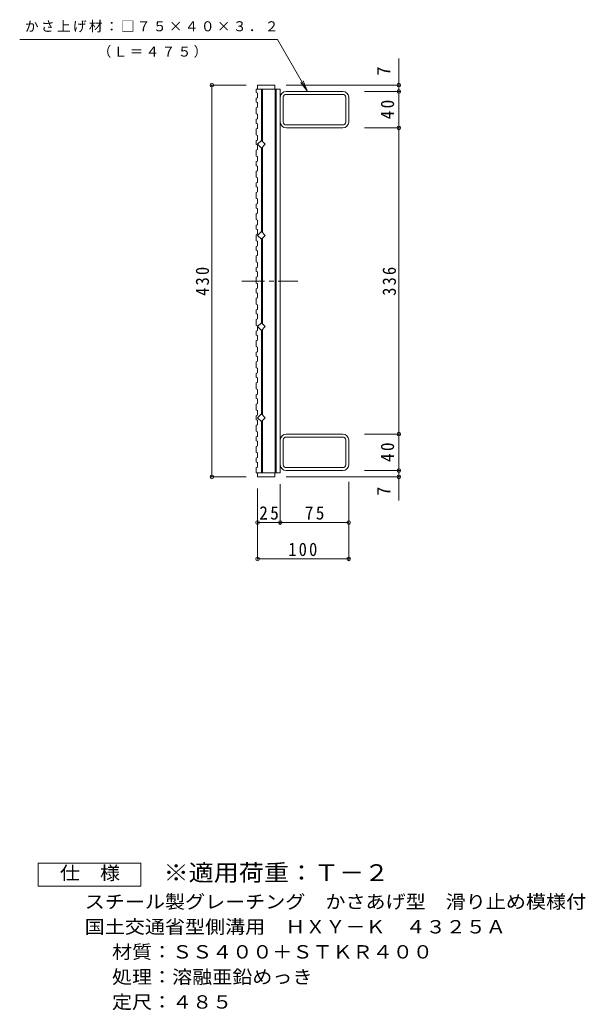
# Model space of a CAD drawing. Units: millimetres, scale not verified. Extents: x -576 to 819, y -687 to 652.
# Drawn here: x 199 to 819, y -536 to 550 of the extents above; entities that cross this region are included whole.
import ezdxf
from ezdxf.enums import TextEntityAlignment as Align

# ---------------------------------------------------------------- set-up
doc = ezdxf.new("R2010")
doc.units = ezdxf.units.MM
doc.header["$LTSCALE"] = 5
doc.header["$PDMODE"] = 32
doc.header["$PDSIZE"] = 4
doc.linetypes.add('CHAIN1', pattern=[8, 5, -1, 1, -1])
for name, color, linetype, lineweight in [('B-1', 2, 'Continuous', 9), ('B-2', 3, 'Continuous', 9), ('B-4', 7, 'Continuous', 9), ('B-A', 3, 'Continuous', 9), ('F-4_F-4ﾚｲﾔ', 2, 'Continuous', 9)]:
    doc.layers.add(name, color=color, linetype=linetype, lineweight=lineweight)
doc.layers.add('F-5_F-5ﾚｲﾔ', color=2, linetype='Continuous')
doc.styles.add('ＭＳ ゴシック', font='')
doc.styles.get('ＭＳ ゴシック').set_extended_font_data('MS Gothic')

msp = doc.modelspace()

# ---------------------------------------------------------------- linework, layer by layer
at = {"layer": 'B-1'}
for p, q in [((552.965, 471.699), (490.765, 471.699)), ((552.965, 468.499), (490.765, 468.499)), ((484.365, 465.299), (484.365, 438.099)), ((487.565, 438.099), (487.565, 465.299)), ((556.165, 438.099), (556.165, 465.299)), ((559.365, 438.099), (559.365, 465.299)), ((490.765, 434.899), (552.965, 434.899)), ((552.965, 431.699), (490.765, 431.699)), ((484.365, 89.299), (484.365, 62.099)), ((487.565, 89.299), (487.565, 62.099)), ((552.965, 95.699), (490.765, 95.699)), ((490.765, 92.499), (552.965, 92.499)), ((556.165, 89.299), (556.165, 62.099)), ((559.365, 89.299), (559.365, 62.099)), ((552.965, 58.899), (490.765, 58.899)), ((552.965, 55.699), (490.765, 55.699))]:
    msp.add_line(p, q, dxfattribs=at)
for centre, radius, start, end in [((490.765, 465.299), 6.4, 90, 180), ((490.765, 465.299), 3.2, 90, 180), ((552.965, 465.299), 6.4, 0, 90), ((552.965, 465.299), 3.2, 0, 90), ((490.765, 438.099), 6.4, 180, 270), ((490.765, 438.099), 3.2, 180, 270), ((552.965, 438.099), 6.4, 270, 0), ((552.965, 438.099), 3.2, 270, 0), ((490.765, 89.299), 6.4, 90, 180), ((490.765, 89.299), 3.2, 90, 180), ((552.965, 89.299), 6.4, 0, 90), ((552.965, 89.299), 3.2, 0, 90), ((490.765, 62.099), 6.4, 180, 270), ((490.765, 62.099), 3.2, 180, 270), ((552.965, 62.099), 3.2, 270, 0), ((552.965, 62.099), 6.4, 270, 0)]:
    msp.add_arc(centre, radius, start, end, dxfattribs=at)
at = {"layer": 'B-2'}
for p, q in [((459.365, 478.699), (478.365, 478.699)), ((459.365, 478.699), (459.365, 474.199)), ((478.365, 474.199), (478.365, 478.699)), ((457.865, 474.199), (484.365, 474.199)), ((463.865, 474.199), (463.865, 417.684)), ((464.865, 474.199), (464.865, 416.684)), ((478.865, 474.199), (478.865, 313.699)), ((479.865, 474.199), (479.865, 313.699)), ((484.365, 474.199), (484.365, 313.699)), ((463.865, 409.713), (463.865, 317.684)), ((464.865, 410.713), (464.865, 316.684)), ((467.85, 313.699), (463.607, 309.456)), ((463.865, 217.684), (463.865, 309.714)), ((464.865, 216.684), (464.865, 310.714)), ((478.865, 53.199), (478.865, 313.699)), ((479.865, 53.199), (479.865, 313.699)), ((484.365, 53.199), (484.365, 313.699)), ((463.865, 117.684), (463.865, 209.714)), ((464.865, 116.684), (464.865, 210.714)), ((463.865, 53.199), (463.865, 109.714)), ((464.865, 53.199), (464.865, 110.714)), ((457.865, 53.199), (484.365, 53.199)), ((459.365, 53.199), (459.365, 48.699)), ((459.365, 48.699), (478.365, 48.699)), ((478.365, 53.199), (478.365, 48.699))]:
    msp.add_line(p, q, dxfattribs=at)
at = {"layer": 'B-2', "linetype": 'CHAIN1'}
msp.add_line((442.141, 263.699), (503.496, 263.699), dxfattribs=at)
at = {"layer": 'B-2'}
for points in [[(467.85, 413.699), (463.607, 409.456), (459.365, 413.699), (463.607, 417.941)], [(467.85, 213.699), (463.607, 217.942), (459.365, 213.699), (463.607, 209.456)], [(467.85, 113.699), (463.607, 117.942), (459.365, 113.699), (463.607, 109.456)]]:
    msp.add_lwpolyline(points, close=True, dxfattribs=at)
msp.add_lwpolyline([(463.607, 309.456), (459.365, 313.699), (463.607, 317.941), (467.85, 313.699)], dxfattribs=at)
at = {"layer": 'B-4'}
for p, q in [((198.649, 528.699), (481.456, 528.699)), ((514.365, 471.699), (481.456, 528.699)), ((614.365, 22.998), (614.365, 507.913)), ((446.865, 478.699), (407.865, 478.699)), ((409.365, 48.699), (409.365, 478.699)), ((490.865, 478.699), (615.865, 478.699)), ((514.365, 471.699), (506.755, 481.616)), ((514.365, 471.699), (509.581, 483.247)), ((576.865, 471.699), (615.865, 471.699)), ((576.865, 431.699), (615.865, 431.699)), ((576.865, 95.699), (615.865, 95.699)), ((576.865, 55.699), (615.865, 55.699)), ((446.865, 48.699), (407.865, 48.699)), ((490.865, 48.699), (615.865, 48.699)), ((459.365, 36.199), (459.365, -41.301)), ((484.365, 40.699), (484.365, -2.801)), ((559.365, 43.199), (559.365, -42.801)), ((459.365, -1.301), (468.126, -1.301)), ((468.126, -1.301), (559.365, -1.301)), ((459.365, -41.301), (559.365, -41.301))]:
    msp.add_line(p, q, dxfattribs=at)
for p in [(409.365, 478.699), (614.365, 478.699), (614.365, 471.699), (614.365, 431.699), (614.365, 95.699), (614.365, 55.699), (409.365, 48.699), (614.365, 48.699), (459.365, -1.301), (484.365, -1.301), (559.365, -1.301), (459.365, -41.301), (559.365, -41.301)]:
    msp.add_point(p, dxfattribs=at)
at = {"layer": 'B-A'}
for p, q in [((457.865, 474.199), (457.865, 470.453)), ((457.865, 470.453), (459.365, 469.942)), ((459.365, 469.942), (459.365, 464.829)), ((457.865, 464.318), (459.365, 464.829)), ((457.865, 453.774), (459.365, 454.286)), ((459.365, 446.716), (459.365, 441.603)), ((457.865, 441.091), (459.365, 441.603)), ((457.865, 430.548), (459.365, 431.059)), ((457.865, 417.865), (459.365, 418.376)), ((459.365, 423.489), (459.365, 418.376)), ((459.365, 412.946), (459.365, 407.833)), ((457.865, 407.322), (459.365, 407.833)), ((457.865, 394.639), (459.365, 395.15)), ((459.365, 400.263), (459.365, 395.15)), ((457.865, 384.095), (459.365, 384.607)), ((459.365, 389.72), (459.365, 384.607)), ((457.865, 371.412), (459.365, 371.923)), ((459.365, 377.037), (459.365, 371.923)), ((457.865, 360.869), (459.365, 361.38)), ((459.365, 366.493), (459.365, 361.38)), ((457.865, 348.186), (459.365, 348.697)), ((459.365, 353.81), (459.365, 348.697)), ((457.865, 337.642), (459.365, 338.154)), ((459.365, 343.267), (459.365, 338.154)), ((459.365, 330.584), (459.365, 325.471)), ((457.865, 324.959), (459.365, 325.471)), ((459.365, 320.04), (459.365, 314.927)), ((457.865, 314.416), (459.365, 314.927)), ((459.365, 307.357), (459.365, 302.244)), ((457.865, 301.733), (459.365, 302.244)), ((459.365, 296.814), (459.365, 291.701)), ((457.865, 291.19), (459.365, 291.701)), ((459.365, 284.131), (459.365, 279.018)), ((457.865, 278.506), (459.365, 279.018)), ((459.365, 273.588), (459.365, 268.475)), ((457.865, 267.963), (459.365, 268.475)), ((459.365, 260.904), (459.365, 255.791)), ((457.865, 255.28), (459.365, 255.791)), ((459.365, 250.361), (459.365, 245.248)), ((457.865, 244.737), (459.365, 245.248)), ((457.865, 232.053), (459.365, 232.565)), ((459.365, 237.678), (459.365, 232.565)), ((457.865, 221.51), (459.365, 222.022)), ((459.365, 227.135), (459.365, 222.022)), ((457.865, 208.827), (459.365, 209.338)), ((459.365, 214.452), (459.365, 209.338)), ((457.865, 198.284), (459.365, 198.795)), ((459.365, 203.908), (459.365, 198.795)), ((457.865, 185.601), (459.365, 186.112)), ((459.365, 191.225), (459.365, 186.112)), ((457.865, 175.057), (459.365, 175.569)), ((459.365, 180.682), (459.365, 175.569)), ((459.365, 167.999), (459.365, 162.886)), ((457.865, 162.374), (459.365, 162.886)), ((457.865, 151.831), (459.365, 152.342)), ((459.365, 157.455), (459.365, 152.342)), ((459.365, 144.772), (459.365, 139.659)), ((457.865, 139.148), (459.365, 139.659)), ((459.365, 134.229), (459.365, 129.116)), ((457.865, 128.604), (459.365, 129.116)), ((459.365, 121.546), (459.365, 116.433)), ((457.865, 115.921), (459.365, 116.433)), ((459.365, 111.003), (459.365, 105.889)), ((457.865, 105.378), (459.365, 105.889)), ((459.365, 98.319), (459.365, 93.206)), ((457.865, 92.695), (459.365, 93.206)), ((459.365, 87.776), (459.365, 82.663)), ((457.865, 82.152), (459.365, 82.663)), ((457.865, 69.468), (459.365, 69.98)), ((459.365, 75.093), (459.365, 69.98)), ((457.865, 58.925), (459.365, 59.437)), ((457.865, 58.925), (457.865, 53.199)), ((459.365, 64.55), (459.365, 59.437))]:
    msp.add_line(p, q, dxfattribs=at)
for points in [[(457.865, 464.318), (457.865, 459.91), (459.365, 459.399), (459.365, 454.286)], [(457.865, 453.774), (457.865, 447.227), (459.365, 446.716)], [(457.865, 441.091), (457.865, 436.684), (459.365, 436.173), (459.365, 431.059)], [(457.865, 430.548), (457.865, 424.001), (459.365, 423.489)], [(457.865, 417.865), (457.865, 413.457), (459.365, 412.946)], [(457.865, 407.322), (457.865, 400.774), (459.365, 400.263)], [(457.865, 394.639), (457.865, 390.231), (459.365, 389.72)], [(457.865, 384.095), (457.865, 377.548), (459.365, 377.037)], [(457.865, 371.412), (457.865, 367.005), (459.365, 366.493)], [(457.865, 360.869), (457.865, 354.321), (459.365, 353.81)], [(457.865, 348.186), (457.865, 343.778), (459.365, 343.267)], [(457.865, 337.642), (457.865, 331.095), (459.365, 330.584)], [(457.865, 324.959), (457.865, 320.552), (459.365, 320.04)], [(457.865, 314.416), (457.865, 307.869), (459.365, 307.357)], [(457.865, 301.733), (457.865, 297.325), (459.365, 296.814)], [(457.865, 291.19), (457.865, 284.642), (459.365, 284.131)], [(457.865, 278.506), (457.865, 274.099), (459.365, 273.588)], [(457.865, 267.963), (457.865, 261.416), (459.365, 260.904)], [(457.865, 255.28), (457.865, 250.873), (459.365, 250.361)], [(457.865, 244.737), (457.865, 238.189), (459.365, 237.678)], [(457.865, 232.053), (457.865, 227.646), (459.365, 227.135)], [(457.865, 221.51), (457.865, 214.963), (459.365, 214.452)], [(457.865, 208.827), (457.865, 204.42), (459.365, 203.908)], [(457.865, 198.284), (457.865, 191.736), (459.365, 191.225)], [(457.865, 185.601), (457.865, 181.193), (459.365, 180.682)], [(457.865, 175.057), (457.865, 168.51), (459.365, 167.999)], [(457.865, 162.374), (457.865, 157.967), (459.365, 157.455)], [(457.865, 151.831), (457.865, 145.284), (459.365, 144.772)], [(457.865, 139.148), (457.865, 134.74), (459.365, 134.229)], [(457.865, 128.604), (457.865, 122.057), (459.365, 121.546)], [(457.865, 115.921), (457.865, 111.514), (459.365, 111.003)], [(457.865, 105.378), (457.865, 98.831), (459.365, 98.319)], [(457.865, 92.695), (457.865, 88.287), (459.365, 87.776)], [(457.865, 82.152), (457.865, 75.604), (459.365, 75.093)], [(457.865, 69.468), (457.865, 65.061), (459.365, 64.55)]]:
    msp.add_lwpolyline(points, dxfattribs=at)
at = {"layer": 'F-4_F-4ﾚｲﾔ'}
msp.add_lwpolyline([(218.824, -400.141), (218.824, -375.14), (331.324, -375.14), (331.324, -400.141)], close=True, dxfattribs=at)

# ---------------------------------------------------------------- texts
at = {"layer": 'B-4', "color": 2, "style": 'ＭＳ ゴシック'}
for p in [(609.365, 489.13), (609.365, 28.125)]:
    msp.add_text('7', height=14.66, rotation=90, dxfattribs=at).set_placement(p, align=Align.BOTTOM_LEFT)
at = {"layer": 'B-4', "char_height": 11, "attachment_point": 7, "style": 'ＭＳ ゴシック'}
for s, insert in [('\\T1.17;かさ上げ材：□７５×４０×３．２', (204.153, 536.503)), ('\\T1.17;（Ｌ＝４７５）', (283.998, 508.5))]:
    msp.add_mtext(s, dxfattribs=dict(at, insert=insert))
at = {"layer": 'B-4', "color": 2, "char_height": 14.66, "attachment_point": 7, "rotation": 90, "style": 'ＭＳ ゴシック'}
for s, insert in [('\\T1.27;\\W0.95;40', (609.365, 441.074)), ('\\T1.27;\\W0.9;430', (406.365, 247.449)), ('\\T1.27;\\W0.9;336', (611.365, 247.449)), ('\\T1.27;\\W0.95;40', (609.365, 65.074))]:
    msp.add_mtext(s, dxfattribs=dict(at, insert=insert))
at = {"layer": 'B-4', "color": 2, "char_height": 14.66, "attachment_point": 7, "style": 'ＭＳ ゴシック'}
for s, insert in [('\\T1.27;\\W0.95;25', (461.24, 1.699)), ('\\T1.27;\\W0.95;75', (511.24, 1.699)), ('\\T1.27;\\W0.9;100', (493.115, -38.301))]:
    msp.add_mtext(s, dxfattribs=dict(at, insert=insert))
at = {"layer": 'F-4_F-4ﾚｲﾔ', "style": 'ＭＳ ゴシック', "width": 1.1}
for s, p in [('仕\u3000様', (242.574, -397.64)), ('スチール製グレーチング\u3000かさあげ型\u3000滑り止め模様付', (269.869, -429.101)), ('国土交通省型側溝用\u3000ＨＸＹ－Ｋ\u3000４３２５Ａ', (269.869, -456.601)), ('材質：ＳＳ４００＋ＳＴＫＲ４００', (299.725, -484.1)), ('処理：溶融亜鉛めっき', (299.725, -511.6)), ('定尺：４８５', (299.725, -539.101))]:
    msp.add_text(s, height=14.66, dxfattribs=at).set_placement(p, align=Align.BOTTOM_LEFT)
at = {"layer": 'F-5_F-5ﾚｲﾔ', "color": 3, "style": 'ＭＳ ゴシック', "width": 1.1}
msp.add_text('※適用荷重：Ｔ－２', height=18.33, dxfattribs=at).set_placement((356.324, -400.141), align=Align.BOTTOM_LEFT)

doc.saveas('drawing.dxf')
